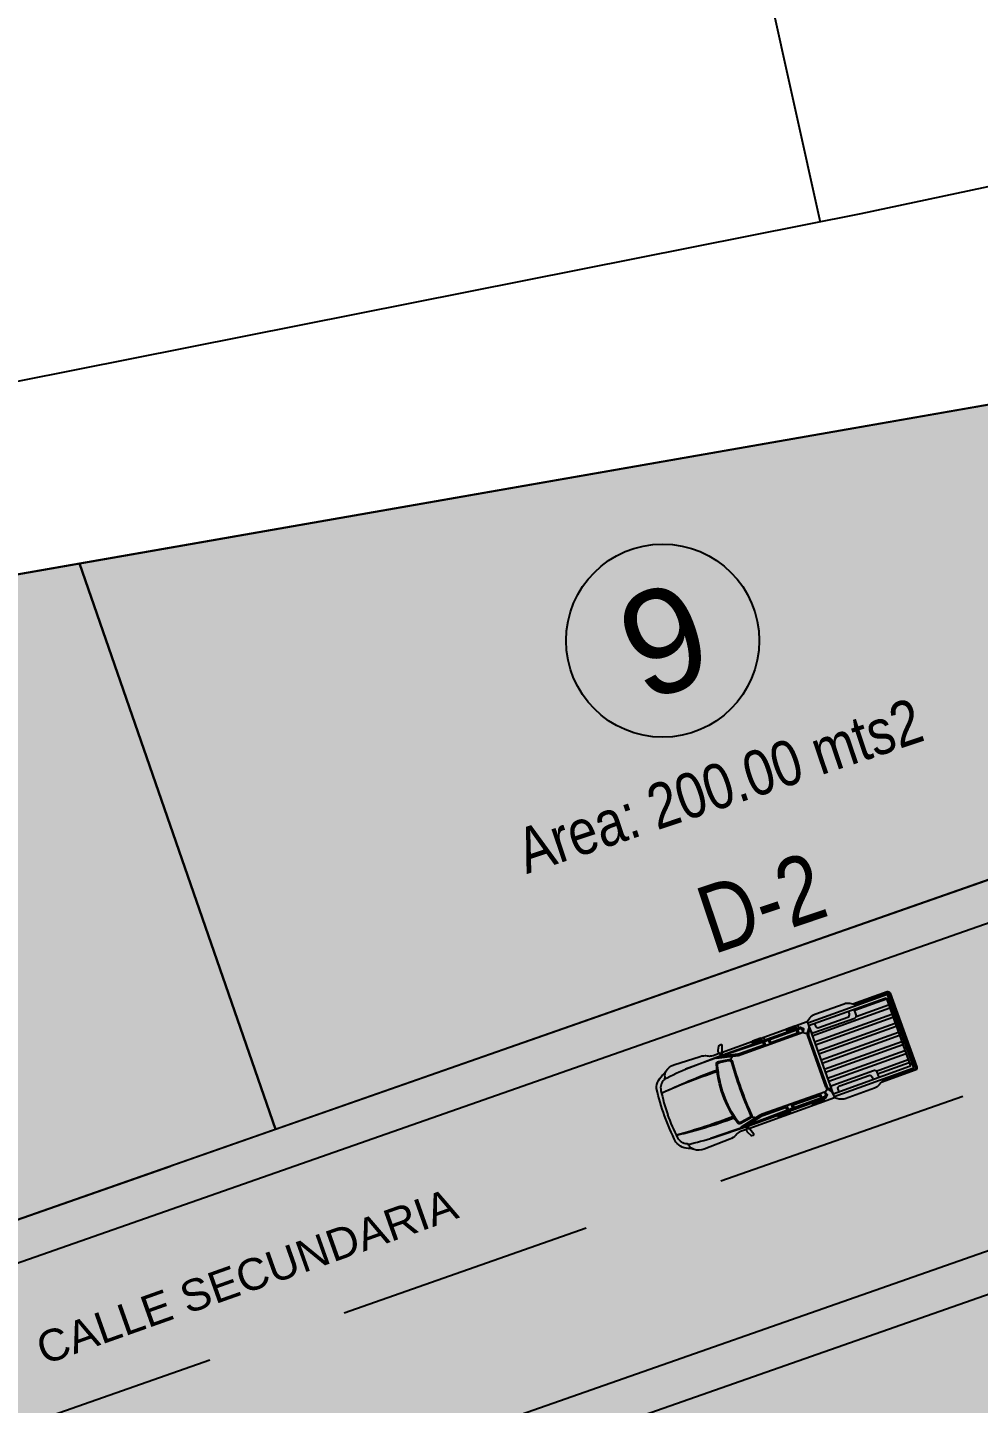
# Model space of a CAD drawing. Header units: millimetres. Extents: x 603916 to 1211550, y 1309898 to 2622648.
# Drawn here: x 604163.86 to 604182.3, y 1311153.74 to 1311180.41 of the extents above; entities that cross this region are included whole.
import ezdxf

# ---------------------------------------------------------------- set-up
doc = ezdxf.new("R2010")
doc.units = ezdxf.units.MM
for name, color, linetype in [('BOULEVARD', 3, 'Continuous'), ('CERCO', 6, 'Continuous'), ('ROTULOS LOTES', 1, 'Continuous'), ('texto', 7, 'Continuous')]:
    doc.layers.add(name, color=color, linetype=linetype)
doc.styles.add('PUNTOS PI', font='arial.ttf', dxfattribs={"height": 2.75})
doc.styles.add('ROTULOS', font='arial.ttf', dxfattribs={"height": 3})
doc.styles.add('TSN - Arial Narrow', font='ARIALN.TTF')

# ---------------------------------------------------------------- blocks, each defined once
blk = doc.blocks.new('A$C07152BA5')
for color, points in [(253, [(0.2166324381255227, 1.972851275235079, -0.2596389835430822), (0.369571372051724, 2.125920849852264, 0.2202862808786482), (0.4055565011198518, 2.167643316547572, -0.1133709259093873), (0.4381577878810122, 2.226780023976051, 0.2633922538076526), (0.1588966560084384, 2.044871327234434, 0.01702397132734076), (0.04505931772292016, 1.505241967504862, 0.01702397132734192), (-5.890615240033981e-08, 0.9555798550136363, 0.2633922536187772), (0.2156592593841569, 0.7014763091835783, -0.1133709254286114), (0.2013097516028211, 0.7674618049059063, 0.2202862809127305), (0.1787427731323987, 0.8177253627218306, -0.259638983544986), (0.07590343954507262, 1.008105728309602, -0.03307258661391017), (0.1143259765804898, 1.49513603009805, -0.03307284082326972)]), (20, [(1.217280335512162, 0.8693700162669643, -0.1061314572311136), (1.350079627612536, 1.77975470597654, 0.02644318014039986), (0.2015793965871566, 1.918342938648408, 0.02924573563146822), (0.1143246918267526, 1.495127222565044, 0.0292442766892154), (0.07704877263023935, 1.064642804667229, 0.02644318014170535)]), (22, [(1.529334117774852, 0.6942655483726412), (1.568206767202355, 0.6637316602282226), (1.613482897519134, 0.6400206864345819), (1.675932551734149, 0.6448907360900193), (1.853745444212109, 1.863859093049541), (1.752959398203529, 1.902663715882227), (1.720414109411649, 1.885399373946711), (1.694822005811147, 1.864694993011653), (1.699151180218905, 1.858419748255983), (1.704689484089613, 1.822090407600626), (1.602902520098723, 1.277996851364151), (1.545019649434835, 0.727498933672905), (1.531602734001353, 0.6965350788086653)]), (20, [(1.910737716010772, 1.850760922301561, -0.04056839103574849), (1.853743861429393, 1.863859594799578, 1.149957615669228e-06), (1.853745444212109, 1.863859093049541), (1.752959398203529, 1.902663715882227, -0.0804623458597294), (1.685527131077833, 1.873560790438205, -0.2991901582828784), (1.704689484089613, 1.822090407600626, 0.04011002674693965), (1.545019649434835, 0.727498933672905, -0.1738268921655171), (1.531602734001353, 0.6965350788086653, 0.1247764595948846), (1.613482897519134, 0.6400206864345819), (1.675932551734149, 0.6448907360900193, -0.04056723918563349), (1.734291619271971, 0.6411624196916819), (2.998699315823615, 0.456670688232407), (3.006807050900534, 0.4325648781377822, -0.4207665491765686), (3.0840246375883, 0.4640176824759692, -0.1879680064295329), (3.067698489874601, 0.5347800806630403), (3.218970701564103, 1.571802968392149, -0.1599977302912152), (3.246794291771948, 1.627658267039806, -0.4426854633686685), (3.181528548477218, 1.675400231499225), (3.175159846665338, 1.666368142701685)]), (251, [(3.092436679173261, 0.5311714806593955, 0.1492762952438902), (3.099048653921577, 0.4878666198557571), (3.143023142827696, 0.4125586302297437), (3.326070904254689, 1.667413808930515), (3.262416013039833, 1.607805891596452, 0.1492762950977377), (3.243708890862763, 1.568194368621334)]), (251, [(4.154267695615999, 0.1124685693066567, 0.1270166537925959), (4.054848500876687, 0.1017064268235117), (4.752080639824271, 4.330649971961975e-08, 0.4142135623730938), (4.803104860126041, 0.03803330427035689), (5.023965064203367, 1.552105744136497, 0.4142135623730938), (4.985931803123094, 1.603129964321852), (4.28869966417551, 1.704836348071694, 0.1270166537925254), (4.380901659373194, 1.66612211172469), (4.98232320335228, 1.578391775023192, -0.4142135623730949), (4.999226874904707, 1.555714343907312), (4.778366670827381, 0.04164190404117107, -0.4142135623730944), (4.755689239595085, 0.02473823260515928)])]:
    blk.add_hatch(color=color).paths.add_polyline_path(points)
h = blk.add_hatch(color=22)
h.paths.add_polyline_path([(0.07704877263020782, 1.064642804666103, 0.003829806035672016), (0.07590235978455467, 1.008020008602191, 0.2416943549763166), (0.1664288778592814, 0.8261685555603308, -0.1278257627530451), (0.190759621746215, 0.8038987469746687, 0.02242338460043527), (0.6279922961769361, 0.6978598586025244), (1.243524973957816, 0.6029748568690205, -0.363273079195186), (1.255085580633022, 0.6120715695433319), (1.613482897698635, 0.6400206865534575, -0.1247764596712237), (1.531602734058211, 0.6965350787367254, -0.207088711828794), (1.495168461115099, 0.6807303454261273), (1.281474726740271, 0.6805410832166672, -0.3759278168440105), (1.231874317745678, 0.723893475253135, -0.01278260194916101), (1.219821907069626, 0.8352814223680948, -0.02820947151564502)])
h.paths.add_polyline_path([(1.362253199581984, 1.811696778048919, -0.01278260196719675), (1.405622988590039, 1.915000199107453, -0.3759278168440063), (1.465540778823197, 1.942376993596554), (1.690898368874653, 1.874983648228335, 0.0743776392316823), (1.752959398171518, 1.902663715835065), (1.459810602944344, 2.015531804878265, -0.363273078263199), (1.451330340822102, 2.027551911604538), (0.8343418431135965, 2.112456773974112, 0.02242338454582682), (0.3850372504021364, 2.135738515638277, -0.1278257632484674), (0.355358679112506, 2.121347133498489, 0.2416943553902637), (0.2166558903640389, 1.972933731098754, 0.003829806027245087), (0.2015793965869368, 1.91834293864759, -0.02820947151863493)])
h.paths.add_polyline_path([(3.12123004172463, 0.2631594482809303), (3.132184439571574, 0.3382556024007499, 0.1699505695374527), (3.119587191264145, 0.4031154527328908), (3.084024637470597, 0.4640176826775396, 0.4207665483346977), (3.006807050878896, 0.4325648781774363), (3.025488566607237, 0.3770212440285832), (2.946273305951401, 0.3263724608063625), (2.93127039493993, 0.3464998919516799), (2.923324527669963, 0.2920282468127727)])
h.paths.add_polyline_path([(3.306309120263904, 1.683158310130239, 0.1699505695374419), (3.336909607518464, 1.741716836811975), (3.347864005365409, 1.816812990931794), (3.149958491454503, 1.845681789418265), (3.142012624067658, 1.791210144276177), (3.179860307602212, 1.785689241252839), (3.223585815634578, 1.735045820707455), (3.181528548380484, 1.675400231372652, 0.4426854635167763), (3.246794291761641, 1.627658267082927, -0.02715364496178451), (3.254830853198655, 1.634952866239473)])
h = blk.add_hatch(color=253)
h.paths.add_polyline_path([(0.1907596216769889, 0.8038987470790744, -0.1478048092491073), (0.2013097516028211, 0.7674618049059063, 0.2038558458128414), (0.2462618624558672, 0.6582757839933038, 0.1668822820599795), (0.4219244545092806, 0.5739998240023851), (0.9530465304851532, 0.5117843190673739, 0.1159471966539703), (1.08944232063368, 0.5274364140350372), (1.105912549886853, 0.5333575699478388, -0.1231085121622859), (1.202443026355468, 0.5430560242384672), (1.327128260978498, 0.5248679867945611), (1.349731268011965, 0.5769266341812909), (0.691924050450325, 0.68578926846385, -0.02566630790614245)])
h.paths.add_polyline_path([(2.699676226708107, 0.324652187526226, -0.4142135623730946), (2.686998473014683, 0.3416602609213442), (2.68880277290009, 0.3540293555706739, -0.4142135623730951), (2.705810846295208, 0.3667071091476828), (2.874030533246696, 0.342168630566448, -0.4142135623730951), (2.88670828694012, 0.3251605569384992), (2.884903987054713, 0.3127914622891694, -0.4142135623730951), (2.86789591354318, 0.3001137087121606), (2.923324527684599, 0.2920282469131052), (2.931270394939929, 0.3464998919516802), (2.235943439882249, 0.4479283634573221), (2.227997572626919, 0.3934567181859165)])
h.paths.add_polyline_path([(1.391802025726065, 0.5710646414663643), (1.369475964922458, 0.519123048055917, -0.01194926116781115), (1.370590867823921, 0.5185280258301646), (2.004349271534011, 0.4260806587990373, -0.4142135623730943), (1.991671517840587, 0.4430887324269861), (1.993475817842409, 0.4554578268434852, -0.4142135623730951), (2.010483891237527, 0.4681355806533247), (2.178703578189015, 0.4435971018392593, -0.4142135623730951), (2.191381331766024, 0.4265890284441411), (2.189577031880617, 0.4142199337948114, -0.414213562373095), (2.172568958485499, 0.4015421802178025), (2.227997572626919, 0.3934567181859165), (2.235943439882249, 0.4479283634573221)])
h.paths.add_polyline_path([(3.142012624070048, 1.791210144292563), (3.149958491441794, 1.845681789331138), (3.094529877300374, 1.853767251363024, -0.4142135623730951), (3.107207630993798, 1.836759177967906), (3.105403330991976, 1.824390083318576, -0.4142135623730951), (3.088395257596858, 1.811712329508737), (2.92017557064537, 1.836250808322802, -0.4142135623730951), (2.907497817068361, 1.85325888171792), (2.909302116953768, 1.86562797636725, -0.4142135623730945), (2.926310190348886, 1.878305729944259), (2.454631536267698, 1.94711026083678), (2.446685669012368, 1.892638615565374)])
h.paths.add_polyline_path([(1.597224831581116, 2.072181568248197, -0.01194926116786598), (1.595986410160549, 2.071929829427972), (1.602544254972599, 2.015774893807247), (2.446685669012368, 1.892638615565374), (2.454631536267698, 1.94711026083678), (2.399202922126278, 1.955195722635835, -0.4142135623730951), (2.411880675819702, 1.938187649240717), (2.410076375934295, 1.925818554591388, -0.4142135623730949), (2.393068302539177, 1.913140801014379), (2.224848615587689, 1.937679279828444, -0.4142135623730951), (2.212170861894265, 1.954687353223562), (2.213975161779672, 1.967056447872892, -0.4142135623730945), (2.230983235291205, 1.979734201449901)])
h.paths.add_polyline_path([(0.6722433689283207, 2.290021826513112, 0.166882282059965), (0.4798260347452015, 2.259438282810152, 0.2038558458128223), (0.4055565011221915, 2.167643316555768, -0.1478048092492731), (0.3850372502347454, 2.135738515527919, -0.02566630790613953), (0.8990576798096299, 2.105761331273243), (1.560552036971785, 2.022175303660333), (1.553762224735692, 2.078521529445425), (1.429076989996247, 2.096709566889331, -0.1231085121619218), (1.339339481084608, 2.133579234359786), (1.325247037922964, 2.143958617001772, 0.1159471966536159), (1.199006163049489, 2.197921948740259)])
h = blk.add_hatch(color=253)
h.paths.add_polyline_path([(3.893284788937308, 0.06468763435259461, 0.1385523434527567), (4.001114172046073, 0.0788399821612984), (4.04643831262365, 0.09831622149795294, -0.1385523434527547), (4.154267695615999, 0.1124685693066567), (4.755689239595085, 0.02473823260515928, 0.4142135623730944), (4.778366670827381, 0.04164190404117107), (4.792801070143469, 0.1405946610029787), (4.764235869748518, 0.1447615132201463), (4.753973011858761, 0.07440610299818218, -0.4142135623731094), (4.731295580626465, 0.05750243156217039), (3.125401583034545, 0.291756795020774), (3.12123004172463, 0.2631594482809305), (3.186603278852999, 0.2029821828473359, 0.1509271441035683), (3.293187092174776, 0.1522248592227697)])
h.paths.add_polyline_path([(4.764235869748518, 0.1447615132201463), (4.792801070143469, 0.1405946610029787), (4.98479247558862, 1.456761586945504), (4.956227275193669, 1.460928438929841)])
h.paths.add_polyline_path([(4.966490133083425, 1.531283849151805), (4.956227275193669, 1.460928438929841), (4.98479247558862, 1.456761586945504), (4.999226874904707, 1.555714343907312, 0.4142135623730949), (4.98232320335228, 1.578391775023192), (4.380901659373194, 1.66612211172469, -0.1385523434528836), (4.281608393765055, 1.710487776435912), (4.243736601551063, 1.742099941475317, 0.1385523434528831), (4.144443336059339, 1.786465606186539), (3.544345639180392, 1.874002831056714, 0.1509271441034992), (3.42770363681484, 1.855807819636539), (3.347864005365409, 1.816812990931794), (3.343692464055493, 1.788215644191951), (4.949586461530998, 1.553961280500516, -0.4142135623730944)])
h = blk.add_hatch(color=254)
h.paths.add_polyline_path([(3.206077646114863, 0.4984241321217269, 0.4142135623730951), (3.149384067975916, 0.4561649532988667), (3.132618782692589, 0.3412331736180931), (3.251362091163173, 0.3239118945784867), (3.259466736810282, 0.3794720200821757, -0.4142135623732612), (3.316160314949229, 0.4217311989050359), (3.909197270753793, 0.3352239357773215, -0.4142135623730945), (3.951456449693069, 0.278530357638374), (3.943351803929545, 0.2229702321346849), (4.062095112400129, 0.2056489528622478), (4.078860397567041, 0.3205807325430214, 0.414213562373095), (4.036601218744181, 0.3772743106819689)])
h.paths.add_polyline_path([(3.489373106043786, 1.609164282912388, -0.4142135623732612), (3.44711392710451, 1.665857861051336), (3.455218572751619, 1.721417986555025), (3.33647526439745, 1.738739265594631), (3.319709979114123, 1.623807485913858, 0.4142135623730951), (3.361969158053398, 1.56711390777491), (4.192492730682716, 1.445964086335152, 0.4142135623730951), (4.249186308821663, 1.488223265158013), (4.26595159410499, 1.603155045071617), (4.147208285634406, 1.620476324111223), (4.139103639987297, 1.564916198607534, -0.4142135623730945), (4.08241006184835, 1.522657019784674)])
h.paths.add_polyline_path([(3.343692464055493, 1.788215644191951), (3.336909607518464, 1.741716836811975), (3.33647526439745, 1.738739265594631), (4.892892883392051, 1.511702101677656, -0.4142135623730951), (4.909796554944478, 1.489024670328945), (4.906750896712765, 1.4681456387043), (4.956227275193669, 1.460928438929841), (4.966490133083425, 1.531283849151805, 0.4142135623730944), (4.949586461530998, 1.553961280500516)])
h.paths.add_polyline_path([(4.906750896712765, 1.4681456387043), (4.714759491151199, 0.1519787127617747), (4.764235869748518, 0.1447615132201463), (4.956227275193669, 1.460928438929841)])
h.paths.add_polyline_path([(4.714759491151199, 0.1519787127617747), (4.711713832919486, 0.1310996811371297, -0.4142135623730958), (4.68903640168719, 0.1141960094682872), (3.132618782692589, 0.3412331736180931), (3.132184439571574, 0.3382556024007499), (3.125401583034545, 0.291756795020774), (4.731295580626465, 0.05750243156217039, 0.4142135623730964), (4.753973011858761, 0.07440610299818218), (4.764235869748518, 0.1447615132201463)])
h = blk.add_hatch()
h.set_pattern_fill('ANSI32', scale=0.5, angle=126.7007068955071, style=0)
h.set_pattern_definition([(171.7007068955071, (-15.16962535120547, -3.519906194182113), (-0.02706449860558336, -0.185536419376974), []), (171.7007068955071, (-15.22244932467584, -3.449039221741259), (-0.02706449860558336, -0.185536419376974), [])])
edge = h.paths.add_edge_path()
edge.add_line((4.892892883392051, 1.511702101677656), (4.26595159410499, 1.603155045071617))
edge.add_line((4.26595159410499, 1.603155045071617), (4.249186308821663, 1.488223265390843))
edge.add_arc((4.199709930340759, 1.495440464932472), 0.04999999999999716, -98.29929310449688, -8.29929310449188, ccw=False)
edge.add_line((4.192492730682716, 1.445964086335152), (3.361969158053398, 1.56711390777491))
edge.add_arc((3.369186357711442, 1.616590286372229), 0.05000000000000071, 171.7007068955193, 261.70070689550715, ccw=False)
edge.add_line((3.319709979114123, 1.623807485913858), (3.149384067859501, 0.4561649532988667))
edge.add_line((3.149384067975916, 0.4561649532988667), (3.158618304063566, 0.4786221529357135))
edge.add_line((3.158618304063566, 0.4786221531685442), (3.178082684869878, 0.4944261510390788))
edge.add_line((3.178082684869878, 0.4944261510390788), (3.206077646114863, 0.4984241321217269))
edge.add_line((3.206077646114863, 0.4984241321217269), (4.036601218744181, 0.3772743106819689))
edge.add_arc((4.029384019086137, 0.3277979323174804), 0.05000000000000071, -8.29929310449188, 81.70070689550721, ccw=False)
edge.add_line((4.078860397567041, 0.3205807325430214), (4.062095112283714, 0.2056489528622478))
edge.add_line((4.062095112400129, 0.2056489528622478), (4.68903640168719, 0.1141960094682872))
edge.add_arc((4.691923281527124, 0.1339865608606488), 0.01999999999999957, 261.7007068955072, 351.7007068955072)
edge.add_line((4.711713832919486, 0.1310996811371297), (4.909796554944478, 1.489024670328945))
edge.add_arc((4.890006003552116, 1.491911550285295), 0.01999999999999957, -8.299293104492884, 81.70070689550712)
h = blk.add_hatch(color=255)
h.paths.add_polyline_path([(3.943351803908866, 0.222970231992921), (3.951456449693069, 0.278530357638374, 0.4142135623730945), (3.909197270753793, 0.3352239357773215), (3.316160314949229, 0.4217311989050359, 0.4142135623730946), (3.259466736810282, 0.3794720200821757), (3.251362091150678, 0.3239118944928253)])
h.paths.add_polyline_path([(4.08241006184835, 1.522657019784674, 0.4142135623730946), (4.139103639987297, 1.564916198607534), (4.147208285631049, 1.620476324088213), (3.455218572744085, 1.721417986503385), (3.44711392710451, 1.665857861051336, 0.4142135623730945), (3.489373106043786, 1.609164282912388)])
at = {"color": 7}
for p, q in [((2.400478039751761, 1.86906149960123, 32.67499999999999), (2.39217826013919, 1.812163664260879, 32.67499999999999)), ((2.514273710316047, 1.852461940608919, 32.67499999999999), (2.502365330932662, 1.770825915969908, 32.67499999999999)), ((3.336909607518464, 1.741716836811975, 32.67499999999999), (3.132184439571574, 0.3382556024007499, 32.67499999999999)), ((4.98479247558862, 1.456761586945504, 32.67499999999999), (4.906750896712765, 1.4681456387043, 32.67499999999999)), ((2.198396450141445, 0.4837229016702622, 32.67499999999999), (2.206696229754016, 0.5406207370106131, 32.67499999999999)), ((2.312192120705731, 0.4671233424451202, 32.67499999999999), (2.324100500089116, 0.5487593670841306, 32.67499999999999)), ((4.792801070143469, 0.1405946610029787, 32.67499999999999), (4.714759491151199, 0.1519787127617747, 32.67499999999999))]:
    blk.add_line(p, q, dxfattribs=at)
at = {"color": 7, "elevation": 32.67499999999999}
for points in [[(1.327128260978498, 0.5248679867945611), (1.202443026355468, 0.5430560242384672, 0.1231085121622605), (1.105912549886853, 0.5333575699478388), (1.08944232063368, 0.5274364140350372, -0.1159471966539582), (0.9530465304851532, 0.5117843190673739), (0.4219244545092806, 0.5739998240023851, -0.1668822820599636), (0.2462618624558672, 0.6582757839933038), (0.1930336904479191, 0.7107265673112124, -0.2441598973697272), (-5.890615284442902e-08, 0.9555798550136387, -0.01702397132734127), (0.0450593177229166, 1.505241967504844, -0.01702397132734127), (0.1588966560084373, 2.044871327234432, -0.2441598973697272), (0.4138325622770935, 2.224378554383293), (0.4798260347452015, 2.259438282810152, -0.1668822820599636), (0.6722433689283207, 2.290021826513112), (1.199006163049489, 2.197921948740259, -0.1159471966539582), (1.325247037922964, 2.143958617001772), (1.339339481084608, 2.133579234359786, 0.1231085121622605), (1.429076989996247, 2.096709566889331), (1.553762224735692, 2.078521529445425)], [(0.4798260347452015, 2.259438282810152, 0.2038558458119732), (0.4055565011221915, 2.167643316555768, -0.2202862809127305), (0.3695713720517233, 2.125920849852264, 0.259638983544986), (0.2166324381250888, 1.972851275233552, 0.03307271371853571), (0.1143262475961819, 1.495137888006866, 0.03307271371853571)], [(0.3710148119134828, 2.13581612566486, -0.02636531875948369), (0.8990576798096299, 2.105761331273243), (1.560552036971785, 2.022175303660333)], [(1.350079627707601, 1.779754705959931, 0.02644318014201505), (0.2015793966129422, 1.918342938646674, -0.02820947151757226), (1.362253199564293, 1.811696778051555)], [(3.175159846665338, 1.666368142701685), (1.910723739303648, 1.850762960501015, -0.04055744074929812), (1.853745444212109, 1.863859093049541), (1.459810602944344, 2.015531804878265, -0.3632730766260101), (1.451330340816639, 2.027551911538467)], [(3.176724140765145, 1.67245610198006), (1.911633106414229, 1.856996984221041, -0.04066265233794355), (1.855507211643271, 1.869909611530602), (1.461427069501951, 2.02162089641206, -0.3372162360519412), (1.457591652055271, 2.026554316980764)], [(2.39217826013919, 1.812163664260879), (1.915241706185043, 1.881735173519701, -0.04031900665301965), (1.863503315253183, 1.893601013580337), (1.54205401299987, 2.01507163583301)], [(3.347864005365409, 1.816812990931794), (3.42770363681484, 1.855807819636539, -0.1509271441035182), (3.544345639180392, 1.874002831056714), (4.144443336059339, 1.786465606186539, -0.1385523434528273), (4.243736601551063, 1.742099941475317), (4.281608393765055, 1.710487776435912, 0.1385523434528187), (4.380901659373194, 1.66612211172469), (4.98232320335228, 1.578391775023192, -0.414213562373095), (4.999226874904707, 1.555714343907312), (4.778366670827381, 0.04164190404117107, -0.4142135623730945), (4.755689239595085, 0.02473823260515928), (4.154267695615999, 0.1124685693066567, 0.1385523434528295), (4.04643831262365, 0.09831622149795294), (4.001114172046073, 0.0788399821612984, -0.1385523434528268), (3.893284788937308, 0.06468763435259461), (3.293187092174776, 0.1522248592227697, -0.1509271441035182), (3.186603278852999, 0.2029821828473359), (3.12123004172463, 0.2631594482809305)], [(3.347864005365409, 1.816812990931794), (3.336909607518464, 1.741716836811975, -0.1699505695374419), (3.306309120263904, 1.683158310130239), (3.254830853198655, 1.634952866239473, 0.1879680064295802), (3.218970701564103, 1.571802968392149), (3.067698489874601, 0.5347800806630403, 0.1879680064295881), (3.0840246375883, 0.4640176824759692), (3.119587191264145, 0.4031154527328908, -0.1699505695374527), (3.132184439571574, 0.3382556024007499), (3.12123004172463, 0.2631594482809305)], [(3.326083808089606, 1.667502269148827, -0.007466976280426755), (3.323397187748924, 1.664910078747198), (3.271235681138933, 1.616064833477139, 0.1907670200378251), (3.243708890862763, 1.568194368621334), (3.092436679173261, 0.5311714806593955, 0.1907670200376496), (3.105141514795832, 0.4774323632009327), (3.141176068456843, 0.4157218155451119, -0.007466976280447708), (3.143010239000432, 0.4124701702967286)], [(3.125401583034545, 0.291756795020774), (4.731295580626465, 0.05750243156217039, 0.4142135623730963), (4.753973011858761, 0.07440610299818218), (4.966490133083425, 1.531283849151805, 0.4142135623730944), (4.949586461530998, 1.553961280500516), (3.343692464055493, 1.788215644191951)], [(3.33647526439745, 1.738739265594631), (4.892892883392051, 1.511702101677656, -0.414213562373095), (4.909796554944478, 1.489024670328945), (4.711713832919486, 0.1310996811371297, -0.4142135623730958), (4.68903640168719, 0.1141960094682872), (3.132618782692589, 0.3412331736180931)], [(3.33647526439745, 1.738739265594631), (3.319709979114123, 1.623807485913858, 0.414213562373095), (3.361969158053398, 1.56711390777491), (4.192492730682716, 1.445964086335152, 0.414213562373095), (4.249186308821663, 1.488223265158013), (4.26595159410499, 1.603155045071617)], [(3.455218572751619, 1.721417986555025), (3.44711392710451, 1.665857861051336, 0.4142135623730945), (3.489373106043786, 1.609164282912388), (4.08241006184835, 1.522657019784674, 0.4142135623730945), (4.139103639987297, 1.564916198607534), (4.147208285634406, 1.620476324111223)], [(4.28869966417551, 1.704836348071694), (4.985931803123094, 1.603129964321852, -0.4142135623730939), (5.023965064203367, 1.552105744136497), (4.803104860126041, 0.03803330427035689, -0.4142135623730882), (4.752080639824271, 4.330649971961975e-08), (4.054848500876687, 0.1017064268235117)], [(0.2462618624558672, 0.6582757839933038, -0.2038558458119732), (0.2013097516028211, 0.7674618049059063, 0.2202862809127305), (0.1787427731323987, 0.8177253627218306, -0.259638983544986), (0.07590343954507262, 1.008105728309602, -0.03307271371853571), (0.1143262475961819, 1.495137888006866, -0.03307271371853571)], [(1.217280335491523, 0.8693700162693858, -0.0264431801420151), (0.07704877259675413, 1.064642804674804, 0.02820947151757226), (1.219821907114238, 0.8352814223617315, 0.02820947151757226)], [(0.1772993332706392, 0.8078300869092345, 0.02636531875948369), (0.691924050450325, 0.68578926846385), (1.349731268011965, 0.5769266341812909)], [(2.998699315823615, 0.456670688232407), (1.734277642797679, 0.6411644590552896, 0.04055744074929812), (1.675932551734149, 0.6448907360900193), (1.255085580633022, 0.6120715695433319, 0.3632730766260101), (1.24352497397922, 0.6029748569708318)], [(2.9984593099216, 0.4503895530942827), (1.733368275570683, 0.6349304353352636, 0.04066265233794355), (1.675892485887744, 0.6385890699457377), (1.254895249847323, 0.605774445226416, 0.3445672416549141), (1.249771894072182, 0.6020118875894696)], [(2.206696229754016, 0.5406207370106131), (1.729759675799869, 0.610192246036604, 0.04031900665301965), (1.676787591073662, 0.6136006929446012), (1.334033330902457, 0.5890185225289315)], [(3.132618782692589, 0.3412331736180931), (3.149384067975916, 0.4561649532988667, -0.414213562373095), (3.206077646114863, 0.4984241321217269), (4.036601218744181, 0.3772743106819689, -0.414213562373095), (4.078860397567041, 0.3205807325430214), (4.062095112400129, 0.2056489528622478)], [(3.251362091163173, 0.3239118945784867), (3.259466736810282, 0.3794720200821757, -0.4142135623730945), (3.316160314949229, 0.4217311989050359), (3.909197270753793, 0.3352239357773215, -0.4142135623730945), (3.951456449693069, 0.278530357638374), (3.943351803929545, 0.2229702321346849)]]:
    blk.add_lwpolyline(points, format="xyb", dxfattribs=at)
for points in [[(1.561441124184057, 2.014797087060288), (1.552255768910982, 2.09102306724526, -0.1585268291026489), (1.563067320501432, 2.139629260869697), (1.613501784973778, 2.204759299522266, -0.1769751147583408), (1.631939540733583, 2.216358944773674), (1.66108938108664, 2.212106810184196, -0.3626405039079287), (1.673888786695898, 2.197809199802577), (1.614730086759664, 2.085627104621381, -0.2312097484557497), (1.595986410160549, 2.071929829427972), (1.602748621837236, 2.014024896547198, -0.4929295308816837), (1.591372681548819, 2.002969690831378), (1.569925862248056, 2.006098173093051, -0.3386252916015527)], [(1.704689484089613, 1.822090407600626, 0.04011002674693939), (1.545019649434835, 0.727498933672905, -0.3951396783396247), (1.495168461115099, 0.6807303454261273), (1.281474726740271, 0.6805410832166672, -0.3759278168440104), (1.231874317745678, 0.723893475253135, -0.1400023974362862), (1.405622988590039, 1.915000199107453, -0.3759278168440063), (1.465540778823197, 1.942376993596554), (1.670275749289431, 1.881150857079774, -0.3951396783396247)], [(1.476445955922827, 0.7007137713953853), (1.299041768303141, 0.7005566495936364, -0.3782835512506614), (1.249388205353171, 0.7443180887494236, -0.1357990758811143), (1.416572474408895, 1.890423586824909, -0.3782835512506472), (1.476658053928986, 1.918177199317142), (1.646624858258292, 1.86734850727953, -0.3943637514586636), (1.681068375823088, 1.808418976143003, 0.03876530558182324), (1.526288287248462, 0.7473483888898045, -0.394363751458685)], [(2.213975161779672, 1.967056447872892), (2.212170861894265, 1.954687353223562, 0.414213562373095), (2.224848615587689, 1.937679279828444), (2.393068302539177, 1.913140801014379, 0.414213562373095), (2.410076375934295, 1.925818554591388), (2.411880675819702, 1.938187649240717, 0.414213562373095), (2.399202922126278, 1.955195722635835), (2.230983235291205, 1.979734201449901, 0.4142135623730945)], [(2.218468887382187, 1.956295108189806), (2.218108027358539, 1.953821289120242, 0.4142135623730657), (2.225714679574594, 1.943616445176303), (2.393934366409667, 1.919077966362238, 0.4142135623730946), (2.404139210470021, 1.926684618694708), (2.404500070493668, 1.929158437531441, 0.4142135623730729), (2.396893418277614, 1.939363281708211), (2.228673731442541, 1.963901760289446, 0.4142135623731018)], [(2.909302116953768, 1.86562797636725), (2.907497817068361, 1.85325888171792, 0.414213562373095), (2.92017557064537, 1.836250808322802), (3.088395257596858, 1.811712329508737, 0.414213562373095), (3.105403330991976, 1.824390083318576), (3.107207630993798, 1.836759177967906, 0.414213562373095), (3.094529877300374, 1.853767251363024), (2.926310190348886, 1.878305729944259, 0.4142135623730946)], [(2.913795842439868, 1.854866636684164), (2.91343498241622, 1.852392817847431, 0.4142135623730657), (2.921041634632275, 1.842187973670661), (3.089261321583763, 1.817649495089427, 0.4142135623730946), (3.099466165644117, 1.825256147189066), (3.099827025551349, 1.8277299660258, 0.4142135623730729), (3.09222037345171, 1.837934810202569), (2.924000686500221, 1.862473289016634, 0.4142135623731018)], [(1.35269100277219, 0.5837434169370681), (1.322113331523724, 0.5133177337702364, 0.1585268291026489), (1.318589286878705, 0.4636484999209642), (1.34831677400507, 0.3868251072708517, 0.1769751147583408), (1.362672612187453, 0.3704418072011322), (1.391822452540509, 0.3661896728444844, 0.3626405039079287), (1.408172824885696, 0.3762351577170193), (1.38352575711906, 0.5006421362049878, 0.2312097484557497), (1.369475964922458, 0.519123048055917), (1.392497789114714, 0.5726833352819085, 0.4929295308816837), (1.384753970894963, 0.5865275710821152), (1.363307151477784, 0.5896560535766184, 0.3386252916015527)], [(1.991671517840587, 0.4430887324269861), (1.993475817842409, 0.4554578268434852, -0.414213562373095), (2.010483891237527, 0.4681355806533247), (2.178703578189015, 0.4435971018392593, -0.414213562373095), (2.191381331766024, 0.4265890284441411), (2.189577031880617, 0.4142199337948114, -0.414213562373095), (2.172568958485499, 0.4015421802178025), (2.004349271534011, 0.4260806587990373, -0.4142135623730945)], [(1.999052123283036, 0.4521179441362619), (1.999412983190268, 0.4545917629729956, -0.4142135623730657), (2.009617827250622, 0.4621984150726348), (2.17783751420211, 0.4376599364914, -0.4142135623730946), (2.185444166418165, 0.4274550923146307), (2.185083306394517, 0.424981273477897, -0.4142135623730729), (2.174878462334163, 0.4173746211454272), (2.006658775382675, 0.4419130999594927, -0.4142135623731018)], [(2.686998473014683, 0.3416602609213442), (2.68880277290009, 0.3540293555706739, -0.414213562373095), (2.705810846295208, 0.3667071091476828), (2.874030533246696, 0.342168630566448, -0.414213562373095), (2.88670828694012, 0.3251605569384992), (2.884903987054713, 0.3127914622891694, -0.414213562373095), (2.86789591354318, 0.3001137087121606), (2.699676226708107, 0.324652187526226, -0.4142135623730946)], [(2.694379078340717, 0.35068947263062), (2.694739938364364, 0.3531632914673537, -0.4142135623730657), (2.704944782424718, 0.3607699437998235), (2.873164469259791, 0.3362314649857581, -0.4142135623730946), (2.880771121475846, 0.3260266210418195), (2.880410261452198, 0.3235528019722551, -0.4142135623730729), (2.870205417391844, 0.3159461498726159), (2.701985730556771, 0.3404846286866814, -0.4142135623731018)]]:
    blk.add_lwpolyline(points, format="xyb", close=True, dxfattribs=at)
for points in [[(1.562071361811832, 2.012312646722421), (0.8343418438453227, 2.112456773873419)], [(1.597224831581116, 2.072181568248197), (3.347864005365409, 1.816812990931794)], [(1.602544254972599, 2.015774893807247), (3.179860307602212, 1.78568924125284), (3.223585815634578, 1.735045820707455), (3.175159846665338, 1.666368142701685), (3.19221444579307, 1.732741662301123), (3.158390867640264, 1.758503525517881), (2.425216228934005, 1.865452899830416), (1.599553846288472, 2.005475577665493)], [(2.454631536267698, 1.94711026083678), (2.446685669012368, 1.892638615565374), (2.425216228934005, 1.865452899830416), (2.41330784955062, 1.783816875191405)], [(2.539011899498291, 1.848853340605274), (2.530712120002136, 1.791955505497754), (3.074958508368582, 1.712565401569009), (3.083258287981153, 1.769463236676529)], [(3.149958491441794, 1.845681789331138), (3.142012624070048, 1.791210144292563), (3.107996477279812, 1.765854636905715), (3.096088097896427, 1.684218612499535)], [(1.354004695196636, 0.5859442930668592), (0.6279922960093245, 0.6978598586283624)], [(1.391802025726065, 0.5710646414663643), (2.969118078472093, 0.3409789889119565), (3.025488566607237, 0.3770212440285832), (2.998699315823615, 0.456670688232407), (2.996082670404576, 0.388191080885008), (2.956309278029948, 0.3731649273540825), (2.223134639440104, 0.480114301899448), (1.391878379741684, 0.5817890353500843)], [(2.227997572626919, 0.3934567181859165), (2.235943439882249, 0.4479283634573221), (2.223134639440104, 0.480114301899448), (2.23504301882349, 0.5617503263056278)], [(3.12123004172463, 0.2631594482809305), (1.370590867823921, 0.5185280258301646)], [(2.336930309887975, 0.463514742674306), (2.345230089500546, 0.5204125780146569), (2.889476477983408, 0.4410224740859121), (2.881176698370837, 0.3841246387455612)], [(2.923324527684599, 0.2920282469131052), (2.931270394939929, 0.3464998919516802), (2.905914887669496, 0.3805160389747471), (2.917823267052881, 0.4621520633809268)]]:
    blk.add_lwpolyline(points, dxfattribs=at)
for centre, radius, start, end in [((1.629404635517858, 2.096270793350413, 32.67499999999999), 0.229672549161706, 284.1439406686918, 302.5449098491044), ((3.235839312546887, 1.681164053501561, 32.67499999999999), 0.05461575550948823, 186.0579365516956, 281.5710394916081), ((1.684011177858338, 0.8297774116508663, 32.67499999999999), 0.2024397515854507, 221.1614184495411, 249.611038948989), ((3.060795072233304, 0.4105348102748394, 32.67499999999999), 0.05830977912457869, 66.52293270374847, 157.80185182066)]:
    blk.add_arc(centre, radius, start, end)

msp = doc.modelspace()

# ---------------------------------------------------------------- hatches: boundary and pattern name
at = {"true_color": 0xafd9aa}
h = msp.add_hatch(color=9, dxfattribs=at)
h.dxf.hatch_style = 1
h.paths.add_polyline_path([(604128.8869101303, 1311115.862179405), (604125.7997618102, 1311120.600376902), (604121.9830565287, 1311126.458858741), (604120.561143106, 1311128.650813766), (604107.6760565288, 1311148.513858741), (604104.2970565287, 1311156.482858741), (604107.9240565287, 1311158.373858741), (604117.8640565288, 1311160.988858741), (604135.8550565288, 1311164.313858741), (604158.6670565287, 1311168.930858741), (604187.6020565288, 1311173.994858741), (604218.3280565288, 1311179.679858741), (604225.2790565288, 1311155.690858741), (604237.4720565288, 1311115.325858741), (604242.1870565288, 1311100.122858741), (604207.5270565287, 1311088.581858741), (604200.2370565288, 1311086.221858741), (604184.3260565287, 1311080.845858741), (604157.6810565288, 1311071.898858741), (604150.9200565288, 1311081.476858741), (604138.4095497045, 1311101.111678553), (604133.9102658725, 1311108.120873676), (604129.4663249124, 1311114.970967242, -0.999015293584679)])
h = msp.add_hatch(color=9, dxfattribs=at)
h.dxf.hatch_style = 1
h.paths.add_polyline_path([(604164.8721216368, 1311170.016825555), (604184.9424210335, 1311173.529388061), (604187.6503277257, 1311165.694155864), (604168.6705374161, 1311159.050481584), (604168.6705374208, 1311159.05048157), (604153.9583397759, 1311153.900638097), (604149.368830565, 1311167.048958457), (604159.1879969282, 1311169.03629368, -1), (604158.1461161292, 1311168.825423802), (604158.6670565287, 1311168.930858741)])
h = msp.add_hatch(color=9, dxfattribs=at)
h.dxf.hatch_style = 1
h.paths.add_polyline_path([(604187.6503277257, 1311165.694155864), (604184.9424210335, 1311173.529388061), (604164.8721216368, 1311170.016825555), (604168.6705374161, 1311159.050481584)])
at = {"true_color": 0x636466}
h = msp.add_hatch(color=251, dxfattribs=at)
h.dxf.hatch_style = 1
h.paths.add_polyline_path([(604197.7704616423, 1311168.402588058, -0.410936273357473), (604199.2866552451, 1311167.725979429), (604206.9022374966, 1311145.996628423), (604207.6586162362, 1311146.261714603), (604204.318141685, 1311155.793195755), (604201.0083773778, 1311165.070669352), (604199.3541678063, 1311169.790677576), (604187.6503286143, 1311165.694156175), (604168.6705374161, 1311159.050481584), (604168.6705374208, 1311159.05048157), (604153.9583397759, 1311153.900638097), (604141.246251025, 1311149.450910795), (604138.829943894, 1311156.343924635), (604138.0787816475, 1311156.070523182), (604140.5177217138, 1311149.111909447, 0.35178767353132), (604141.5095796154, 1311148.684894449)])
at = {"true_color": 0xebebeb}
h = msp.add_hatch(color=7, dxfattribs=at)
h.dxf.hatch_style = 1
h.paths.add_polyline_path([(604188.0142782371, 1311158.631909148), (604186.0316929099, 1311164.288513823), (604147.122144574, 1311150.651924333), (604149.1035132513, 1311144.998790937)])
h.paths.add_polyline_path([(604164.0860718252, 1311154.266015724), (604172.4596290506, 1311157.237232575), (604172.1416289977, 1311158.133428233), (604163.7680717725, 1311155.162211381)], flags=24)
at = {"true_color": 0x636466}
h = msp.add_hatch(color=251, dxfattribs=at)
h.dxf.hatch_style = 1
h.paths.add_polyline_path([(604166.3765408564, 1311150.203459867), (604175.8137444285, 1311153.510904309), (604194.6881515732, 1311160.125793192), (604195.438663278, 1311160.389138881, 0.4324636515900183), (604194.4345488625, 1311160.881371691), (604147.2234274881, 1311144.340067535, 0.3812850690509138), (604146.7465981133, 1311143.325414789), (604147.5021040947, 1311143.588560604)])
at = {"true_color": 0xafd9aa}
h = msp.add_hatch(color=9, dxfattribs=at)
h.dxf.hatch_style = 1
h.paths.add_polyline_path([(604197.9955861106, 1311150.688586149), (604194.6881515731, 1311160.125793192), (604175.8137444285, 1311153.510904309), (604179.121178966, 1311144.073697265)])

# ---------------------------------------------------------------- linework, layer by layer
at = {"color": 2}
for p, q in [((604168.6705359755, 1311159.05048107), (604164.8721216368, 1311170.016825555)), ((604187.933484404, 1311165.793265), (604141.2462510251, 1311149.450910795)), ((604153.9583395943, 1311153.900638034), (604166.63573705, 1311158.338222029))]:
    msp.add_line(p, q, dxfattribs=at)
for p, q in [((604197.8216423613, 1311168.420525312), (604141.5096518972, 1311148.684919782)), ((604194.4345488625, 1311160.881371691), (604147.2234274881, 1311144.340067535)), ((604194.6881515732, 1311160.125793192), (604175.8137444286, 1311153.510904309)), ((604177.2994101751, 1311158.050241564), (604181.9904814576, 1311159.694416759)), ((604170.0031340511, 1311155.492967224), (604174.6942053336, 1311157.137142419)), ((604162.7068579271, 1311152.935692884), (604167.3979292096, 1311154.579868079))]:
    msp.add_line(p, q)
for points in [[(604179.2313893496, 1311176.629704795), (604169.663513851, 1311219.761629476)], [(604184.9424210335, 1311173.529388061), (604164.8721216368, 1311170.016825555), (604168.6705359726, 1311159.050481078), (604187.6503277257, 1311165.694155864), (604184.9424210335, 1311173.529388061)], [(604149.368830565, 1311167.048958457), (604153.9583397759, 1311153.900638097), (604168.6705374208, 1311159.05048157), (604164.8721216368, 1311170.016825555), (604158.6670565287, 1311168.930858741), (604149.368830565, 1311167.048958457)]]:
    msp.add_lwpolyline(points)
msp.add_lwpolyline([(604157.6810565288, 1311071.898858741), (604150.9200565288, 1311081.476858741), (604135.7760565288, 1311105.244858741), (604129.1770565287, 1311115.416858741), (604121.9830565287, 1311126.458858741), (604107.6760565288, 1311148.513858741), (604104.2970565287, 1311156.482858741), (604107.9240565287, 1311158.373858741), (604117.8640565288, 1311160.988858741), (604135.8550565288, 1311164.313858741), (604158.6670565287, 1311168.930858741), (604187.6020565288, 1311173.994858741), (604218.3280565288, 1311179.679858741), (604225.2790565288, 1311155.690858741), (604237.4720565288, 1311115.325858741), (604242.1870565288, 1311100.122858741), (604207.5270565287, 1311088.581858741), (604200.2370565288, 1311086.221858741), (604184.3260565287, 1311080.845858741)], close=True)
at = {"color": 4}
msp.add_lwpolyline([(604157.6810565288, 1311071.898858741), (604150.9200565288, 1311081.476858741), (604135.7760138259, 1311105.244924565), (604129.1770565287, 1311115.416858741), (604121.9830565287, 1311126.458858741), (604107.6760565288, 1311148.513858741), (604104.2970565287, 1311156.482858741), (604107.9240565287, 1311158.373858741), (604117.8640565288, 1311160.988858741), (604135.8550565288, 1311164.313858741), (604158.6670565287, 1311168.930858741), (604187.6020565288, 1311173.994858741), (604218.3280565288, 1311179.679858741), (604225.2790565288, 1311155.690858741), (604237.4720565288, 1311115.325858741), (604242.1870565288, 1311100.122858741), (604207.5270565287, 1311088.581858741), (604200.2370565288, 1311086.221858741), (604184.3260565287, 1311080.845858741)], close=True, dxfattribs=at)
at = {"color": 1}
msp.add_circle((604176.1747396927, 1311168.52313831), 1.872097552434422, dxfattribs=at)
at = {"layer": 'CERCO'}
msp.add_lwpolyline([(604051.8955702819, 1311234.499926209), (604097.5090565288, 1311160.179858741), (604107.2170565288, 1311162.497858741), (604117.0450565288, 1311164.753858741), (604136.4630565288, 1311168.243858741), (604159.4710565287, 1311172.835858741), (604161.5250565287, 1311173.125858741), (604180.0250565287, 1311176.803858741), (604188.1680565288, 1311178.537858741), (604202.6100565288, 1311181.706858741), (604217.9650565288, 1311185.426858741)], dxfattribs=at)

# ---------------------------------------------------------------- block references
at = {"layer": 'BOULEVARD', "rotation": 28.04121494886569}
msp.add_blockref('A$C07152BA5', (604176.8769906848, 1311157.960148053, -32.67499999999999), dxfattribs=at)

# ---------------------------------------------------------------- texts
at = {"color": 0, "linetype": 'Continuous', "lineweight": 25, "ltscale": 0.1, "attachment_point": 1, "style": 'TSN - Arial Narrow'}
for s, insert, char_height, width, rotation in [('\\pi-2.62211,l4.37019,t4.37019;Area: 200.00 mts2', (604171.6005779579, 1311164.265680836), 0.8740375330483229, 14.13315553382551, 18.57546149079549), ('D-2', (604176.733071578, 1311163.679581503), 1.311056299572484, 21.19973330073827, 18.575461490795494)]:
    msp.add_mtext(s, dxfattribs=dict(at, insert=insert, char_height=char_height, width=width, rotation=rotation))
at = {"layer": 'ROTULOS LOTES', "color": 18, "true_color": 0x000000, "style": 'ROTULOS'}
msp.add_text('9', height=2.014157069480245, rotation=18.57546149149244, dxfattribs=at).set_placement((604175.7839607064, 1311167.326044454))
at = {"layer": 'texto', "color": 0, "style": 'PUNTOS PI'}
msp.add_text('CALLE SECUNDARIA', height=0.6130523191524597, rotation=19.5363790907041, dxfattribs=at).set_placement((604164.1789417166, 1311154.47823431))

doc.saveas('drawing.dxf')
